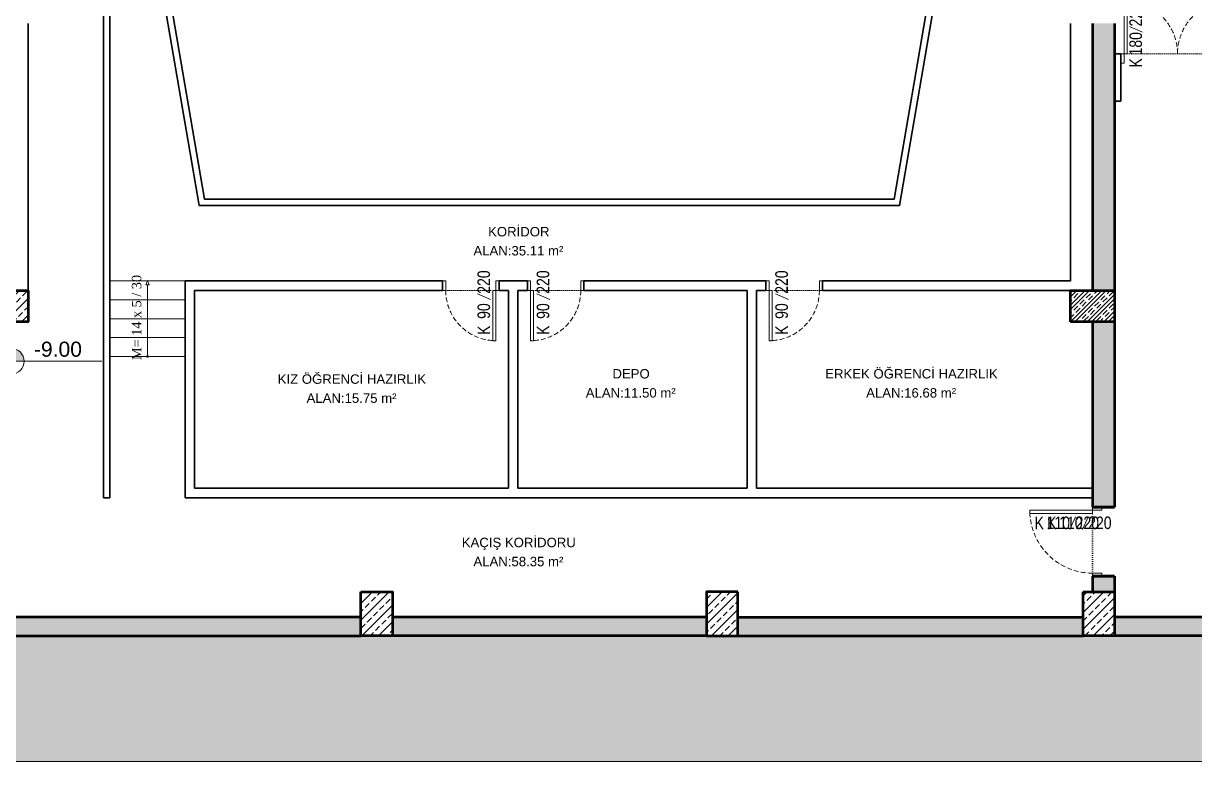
# Model space of a CAD drawing. Header units: millimetres. Extents: x -7453 to 3447, y 1740 to 11040.
# Drawn here: x -3976 to -2111, y 4179 to 5354 of the extents above; entities that cross this region are included whole.
import ezdxf
from ezdxf.enums import TextEntityAlignment as Align

# ---------------------------------------------------------------- set-up
doc = ezdxf.new("R2010")
doc.units = ezdxf.units.MM
doc.linetypes.add('ACAD_ISO07W100', pattern=[3, 0, -3])
doc.linetypes.add('DASHED', pattern=[0.75, 0.5, -0.25])
for name, color, linetype, lineweight in [('betonarme-İM', 1, 'Continuous', 50), ('duvar-İM', 71, 'Continuous', 35), ('kapı-açılış-İM', 253, 'Continuous', 5), ('kapı-kesit-İM', 252, 'Continuous', 9), ('kapı-poz-İM', 115, 'Continuous', 0), ('kot-İM', 43, 'Continuous', 20), ('merdiven-İM', 251, 'Continuous', 20), ('tarama-b.a-İM', 8, 'Continuous', 9), ('tarama-toprak-İM', 245, 'Continuous', 0), ('yazı-mekan-İM', 43, 'Continuous', 30)]:
    doc.layers.add(name, color=color, linetype=linetype, lineweight=lineweight)
doc.styles.add('ARIAL', font='arial.ttf')
doc.styles.get("Standard").update_dxf_attribs({"font": 'arial.ttf'})
doc.styles.add('YAZ-50', font='times.ttf', dxfattribs={"width": 0.9})
pattern_1 = [(45, (-6191.761, 28281.088), (-13.258252, 13.258252), []), (45, (-6178.503, 28281.088), (-13.258252, 13.258252), [9.375, -4.6875])]
pattern_2 = [(45, (5, -2865), (-13.258252, 13.258252), []), (45, (18.258, -2865), (-13.258252, 13.258252), [9.375, -4.6875])]

# ---------------------------------------------------------------- blocks, each defined once
blk = doc.blocks.new('okul 15-90')
at = {"layer": 'duvar-İM'}
for points in [[(0, 15), (0, 0)], [(90, 15), (90, 0)]]:
    blk.add_lwpolyline(points, dxfattribs=at)
at = {"layer": 'kapı-açılış-İM', "linetype": 'ACAD_ISO07W100'}
blk.add_line((85, 15), (10, 15), dxfattribs=at)
at = {"layer": 'kapı-açılış-İM', "color": 30, "linetype": 'DASHED', "ltscale": 15}
blk.add_arc((5, 15), 80, 0, 90, dxfattribs=at)
at = {"layer": 'kapı-kesit-İM', "color": 30}
blk.add_lwpolyline([(5, 15), (10, 15), (10, 95), (5, 95)], close=True, dxfattribs=at)
at = {"layer": 'kapı-kesit-İM', "color": 84}
for points in [[(5, 0), (0, 0), (0, 15), (5, 15)], [(90, 0), (85, 0), (85, 15), (90, 15)]]:
    blk.add_lwpolyline(points, close=True, dxfattribs=at)
blk = doc.blocks.new('KOLON KONFERANS')
at = {"layer": 'tarama-b.a-İM'}
h = blk.add_hatch(dxfattribs=at)
h.set_pattern_fill('ANSI33', color=256, scale=75, style=0)
h.set_pattern_definition([(45, (-6191.761, 28331.088), (-13.258252, 13.258252), []), (45, (-6178.503, 28331.088), (-13.258252, 13.258252), [9.375, -4.6875])])
h.paths.add_polyline_path([(34811, -70608.1), (34781, -70608.1), (34781, -70178.1), (34811, -70178.1)])
h.paths.add_polyline_path([(34811, -71083.1), (34781, -71083.1), (34781, -70658.1), (34811, -70658.1)])
h.paths.add_polyline_path([(34811, -71550.6), (34781, -71550.6), (34781, -71133.1), (34811, -71133.1)])
h.paths.add_polyline_path([(34811, -72018.1), (34781, -72018.1), (34781, -71600.6), (34811, -71600.6)])
h.paths.add_polyline_path([(34781, -72493.1), (34811, -72493.1), (34811, -72068.1), (34781, -72068.1)])
h.paths.add_polyline_path([(34811, -72973.1), (34781, -72973.1), (34781, -72543.1), (34811, -72543.1)])
h.paths.add_polyline_path([(34231, -73043.1), (34761, -73043.1), (34761, -73013.1), (34231, -73013.1)])
h.paths.add_polyline_path([(33681, -73043.1), (34181, -73043.1), (34181, -73013.1), (33681, -73013.1)])
h.paths.add_polyline_path([(33081, -73043.1), (33631, -73043.1), (33631, -73013.1), (33081, -73013.1)])
h.paths.add_polyline_path([(32481, -73043.1), (33031, -73043.1), (33031, -73013.1), (32481, -73013.1)])
h.paths.add_polyline_path([(31931, -73043.1), (32431, -73043.1), (32431, -73013.1), (31931, -73013.1)])
h.paths.add_polyline_path([(31331, -73013.1), (31331, -73043.1), (31881, -73043.1), (31881, -73013.1)])
h = blk.add_hatch(dxfattribs=at)
h.set_pattern_fill('ANSI33', color=256, scale=75, style=0)
h.set_pattern_definition(pattern_1)
h.paths.add_polyline_path([(31281, -72543.1), (31281, -72493.1), (31351, -72493.1), (31351, -72543.1)])
h = blk.add_hatch(dxfattribs=at)
h.set_pattern_fill('ANSI33', color=256, scale=75, style=0)
h.set_pattern_definition(pattern_1)
h.paths.add_polyline_path([(33011, -72543.1), (33011, -72493.1), (33081, -72493.1), (33081, -72543.1)])
h = blk.add_hatch(dxfattribs=at)
h.set_pattern_fill('ANSI33', color=256, scale=75, style=0)
h.set_pattern_definition(pattern_2)
h.paths.add_polyline_path([(31881, -72973.1), (31931, -72973.1), (31931, -73043.1), (31881, -73043.1)])
h = blk.add_hatch(dxfattribs=at)
h.set_pattern_fill('ANSI33', color=256, scale=75, style=0)
h.set_pattern_definition(pattern_2)
h.paths.add_polyline_path([(32481, -72973.1), (32431, -72973.1), (32431, -73043.1), (32481, -73043.1)])
h = blk.add_hatch(dxfattribs=at)
h.set_pattern_fill('ANSI33', color=256, scale=75, style=0)
h.set_pattern_definition([(45, (-6621.5, 9735), (-13.258252, 13.258252), []), (45, (-6608.242, 9735), (-13.258252, 13.258252), [9.375, -4.6875])])
h.paths.add_polyline_path([(33031, -72973.1), (33081, -72973.1), (33081, -73043.1), (33031, -73043.1)])
at = {"layer": 'betonarme-İM', "elevation": 0}
for points in [[(31281, -72543.1), (31281, -72493.1), (31351, -72493.1), (31351, -72543.1)], [(33011, -72543.1), (33011, -72493.1), (33081, -72493.1), (33081, -72543.1)], [(33031, -72973.1), (33081, -72973.1), (33081, -73043.1), (33031, -73043.1)]]:
    blk.add_lwpolyline(points, close=True, dxfattribs=at)
at = {"layer": 'betonarme-İM'}
for points in [[(31881, -72973.1), (31931, -72973.1), (31931, -73043.1), (31881, -73043.1)], [(32481, -72973.1), (32431, -72973.1), (32431, -73043.1), (32481, -73043.1)]]:
    blk.add_lwpolyline(points, close=True, dxfattribs=at)
for points in [[(31281, -73013.1), (31281, -73043.1), (31881, -73043.1)], [(31881, -73013.1), (31331, -73013.1)], [(32431, -73013.1), (31931, -73013.1)], [(32481, -73013.1), (33031, -73013.1)], [(33631, -73013.1), (33081, -73013.1)], [(32431, -73043.1), (31931, -73043.1)], [(32481, -73043.1), (33031, -73043.1)], [(33631, -73043.1), (33081, -73043.1)]]:
    blk.add_lwpolyline(points, dxfattribs=at)
blk = doc.blocks.new('DAİRE ETİKET İM')
at = {"layer": 'yazı-mekan-İM', "style": 'ARIAL'}
blk.add_attdef('DAİRENO', text='', height=15, dxfattribs=at).set_placement((50, 2.8), align=Align.CENTER)
at = {"layer": 'yazı-mekan-İM'}
blk.add_attdef('ALAN:', text='', height=15, dxfattribs=at).set_placement((49.4, -27.6), align=Align.CENTER)
blk = doc.blocks.new('KAPI ETİKET 100')
blk.add_lwpolyline([(-19.9, 65.2), (0.6, 56.3)])
at = {"width": 0.8}
blk.add_attdef('000', text='', height=20, rotation=90, dxfattribs=at).set_placement((-20.2, 84.1), align=Align.TOP_CENTER)
blk.add_attdef('000', text='', height=20, rotation=90, dxfattribs=at).set_placement((-0.1, 37.9), align=Align.CENTER)
blk.add_attdef('K', text='', height=20, rotation=90, dxfattribs=at).set_placement((-10, 7.5), align=Align.MIDDLE_CENTER)
blk = doc.blocks.new('kot plan 100')
h = blk.add_hatch(color=256)
h.paths.add_polyline_path([(0, 20.4), (0, 0), (20.4, 0, 0.414214)])
h.paths.add_polyline_path([(0, 0), (-20.4, 0, 0.414214), (0, -20.4)])
at = {"ltscale": 500}
for points in [[(0, -36), (0, 36)], [(144, 0), (-36, 0)]]:
    blk.add_lwpolyline(points, dxfattribs=at)
blk.add_circle((0, 0), 20.4)
at = {"style": 'ARIAL'}
blk.add_attdef('INCE_KOT', (36, 7.2), '', height=36, dxfattribs=at)
blk.add_attdef('KALIN_KOT', text='', height=36, dxfattribs=at).set_placement((36, -7.2), align=Align.TOP_LEFT)
blk = doc.blocks.new('okul 15-110')
at = {"layer": 'duvar-İM'}
for points in [[(0, 15), (0, 0)], [(110, 15), (110, 0)]]:
    blk.add_lwpolyline(points, dxfattribs=at)
at = {"layer": 'kapı-açılış-İM', "linetype": 'ACAD_ISO07W100'}
blk.add_line((105, 15), (10, 15), dxfattribs=at)
at = {"layer": 'kapı-açılış-İM', "color": 30, "linetype": 'DASHED', "ltscale": 15}
blk.add_arc((5, 15), 100, 0, 90, dxfattribs=at)
at = {"layer": 'kapı-kesit-İM', "color": 30}
blk.add_lwpolyline([(5, 15), (10, 15), (10, 115), (5, 115)], close=True, dxfattribs=at)
at = {"layer": 'kapı-kesit-İM', "color": 84}
for points in [[(5, 0), (0, 0), (0, 15), (5, 15)], [(110, 0), (105, 0), (105, 15), (110, 15)]]:
    blk.add_lwpolyline(points, close=True, dxfattribs=at)
blk = doc.blocks.new('15-180')
at = {"layer": 'duvar-İM'}
for points in [[(0, 15), (0, 0)], [(180, 15), (180, 0)]]:
    blk.add_lwpolyline(points, dxfattribs=at)
at = {"layer": 'kapı-açılış-İM', "linetype": 'ACAD_ISO07W100'}
blk.add_line((10, 15), (170, 15), dxfattribs=at)
at = {"layer": 'kapı-açılış-İM', "color": 30, "linetype": 'DASHED', "ltscale": 15}
for centre, radius, start, end in [((5.3, 15.1), 84.7, 359.9255, 90.1801), ((175, 15), 85, 90, 180)]:
    blk.add_arc(centre, radius, start, end, dxfattribs=at)
at = {"layer": 'kapı-kesit-İM', "color": 30}
for points in [[(5, 15), (10, 15), (10, 100), (5, 100)], [(175, 15), (170, 15), (170, 100), (175, 100)]]:
    blk.add_lwpolyline(points, close=True, dxfattribs=at)
at = {"layer": 'kapı-kesit-İM', "color": 84}
for points in [[(5, 0), (0, 0), (0, 15), (5, 15)], [(175, 0), (180, 0), (180, 15), (175, 15)]]:
    blk.add_lwpolyline(points, close=True, dxfattribs=at)

msp = doc.modelspace()

# ---------------------------------------------------------------- hatches: boundary and pattern name
at = {"layer": 'tarama-b.a-İM'}
h = msp.add_hatch(dxfattribs=at)
h.set_pattern_fill('ANSI33', color=256, scale=75, style=0)
h.set_pattern_definition([(45, (-12414.44, 142253.633), (-13.2582521, 13.2582521), []), (45, (-12401.181, 142253.633), (-13.2582521, 13.2582521), [9.375, -4.6875])])
h.paths.add_polyline_path([(-2238.78, 6763.56), (-2273.78, 6763.56), (-2273.78, 6648.56), (-2238.78, 6648.56)])
h.paths.add_polyline_path([(-2238.78, 6338.56), (-2273.78, 6338.56), (-2273.78, 6568.56), (-2238.78, 6568.56)])
h.paths.add_polyline_path([(-2238.78, 5871.06), (-2273.78, 5871.06), (-2273.78, 6288.56), (-2238.78, 6288.56)])
h.paths.add_polyline_path([(-2238.78, 5403.56), (-2273.78, 5403.56), (-2273.78, 5821.06), (-2238.78, 5821.06)])
h.paths.add_polyline_path([(-2238.78, 4928.56), (-2273.78, 4928.56), (-2273.78, 5353.56), (-2238.78, 5353.56)])
h.paths.add_polyline_path([(-2238.78, 4583.56), (-2273.78, 4583.56), (-2273.78, 4878.56), (-2238.78, 4878.56)])
h.paths.add_polyline_path([(-2238.78, 4448.56), (-2273.78, 4448.56), (-2273.78, 4473.56), (-2238.78, 4473.56)])
h = msp.add_hatch(dxfattribs=at)
h.set_pattern_fill('ANSI33', color=256, scale=75, style=0)
h.set_pattern_definition([(45, (-12379.44, 129454.781), (-13.2582521, 13.2582521), []), (45, (-12366.181, 129454.781), (-13.2582521, 13.2582521), [9.375, -4.6875])])
h.paths.add_polyline_path([(-2238.78, 6648.56), (-2273.78, 6648.56), (-2273.78, 6763.56), (-2238.78, 6763.56)])
h.paths.add_polyline_path([(-2238.78, 6338.56), (-2273.78, 6338.56), (-2273.78, 6568.56), (-2238.78, 6568.56)])
h.paths.add_polyline_path([(-2238.78, 5871.06), (-2273.78, 5871.06), (-2273.78, 6288.56), (-2238.78, 6288.56)])
h.paths.add_polyline_path([(-2238.78, 5403.56), (-2273.78, 5403.56), (-2273.78, 5821.06), (-2238.78, 5821.06)])
h.paths.add_polyline_path([(-2238.78, 4928.56), (-2273.78, 4928.56), (-2273.78, 5353.56), (-2238.78, 5353.56)])
h.paths.add_polyline_path([(-2238.78, 4583.56), (-2273.78, 4583.56), (-2273.78, 4878.56), (-2238.78, 4878.56)])
h.paths.add_polyline_path([(-2273.78, 4448.56), (-2253.78, 4448.56), (-2253.78, 4448.56), (-2238.78, 4448.56), (-2238.78, 4473.56), (-2273.78, 4473.56)])
h = msp.add_hatch(dxfattribs=at)
h.set_pattern_fill('ANSI33', color=256, scale=75, style=0)
h.set_pattern_definition([(45, (-41511.535, 105702.777), (-13.258252, 13.258252), []), (45, (-41498.276, 105702.777), (-13.258252, 13.258252), [9.375, -4.6875])])
h.paths.add_polyline_path([(-2308.78, 4878.56), (-2308.78, 4928.56), (-2238.78, 4928.56), (-2238.78, 4878.56)])
at = {"layer": 'tarama-toprak-İM'}
h = msp.add_hatch(dxfattribs=at)
h.set_pattern_fill('ANSI38', color=256, scale=200, style=0)
h.set_pattern_definition([(45, (-29711.535, 118685.288), (-17.6776695, 17.6776695), []), (135, (-29711.535, 118685.288), (-53.0330086, 17.6776695), [62.5, -37.5])])
h.paths.add_polyline_path([(-6038.583, 9083.56), (-5333.78, 9083.56), (-5333.78, 9208.56), (-3948.78, 9208.56), (-3948.78, 9083.56), (-2318.78, 9083.56), (-2318.78, 9208.56), (-293.78, 9208.56), (-293.78, 9083.56), (386.22, 9083.56), (386.22, 7313.56), (-508.78, 7313.56), (-508.78, 4378.56), (-5808.78, 4378.56), (-5808.78, 5358.56), (-5933.78, 5358.56), (-5933.78, 7348.56), (-5808.78, 7348.56), (-5808.78, 9083.56)])
h.paths.add_polyline_path([(-6008.78, 9283.56), (586.22, 9283.56), (586.22, 7113.56), (-308.78, 7113.56), (-308.78, 4178.56), (-6008.78, 4178.56)])

# ---------------------------------------------------------------- linework, layer by layer
at = {"layer": 'betonarme-İM'}
for p, q in [((-2273.78, 4878.56, 0), (-2273.78, 4583.56, 0)), ((-2238.78, 4878.56, 0), (-2238.78, 4583.56, 0)), ((-2273.78, 4473.56, 0), (-2273.78, 4448.56, 0)), ((-2238.78, 4473.56, 0), (-2238.78, 4448.56, 0))]:
    msp.add_line(p, q, dxfattribs=at)
at = {"layer": 'betonarme-İM', "elevation": 0}
for points in [[(-2273.78, 5353.56), (-2273.78, 4928.56)], [(-2273.78, 5353.56), (-2273.78, 4928.56)], [(-2238.78, 5353.56), (-2238.78, 4928.56)], [(-2238.78, 5353.56), (-2238.78, 4928.56)], [(-2273.78, 4878.56), (-2273.78, 4583.56)], [(-2238.78, 4878.56), (-2238.78, 4583.56)], [(-2238.78, 4583.56), (-2273.78, 4583.56)], [(-2273.78, 4583.56), (-2238.78, 4583.56)], [(-2273.78, 4473.56), (-2273.78, 4448.56)], [(-2238.78, 4473.56), (-2273.78, 4473.56)], [(-2273.78, 4473.56), (-2238.78, 4473.56)], [(-2238.78, 4473.56), (-2238.78, 4448.56)], [(-4038.78, 4408.56), (-4038.78, 4378.56), (-3438.78, 4378.56)], [(-3438.78, 4408.56), (-3988.78, 4408.56)], [(-2888.78, 4408.56), (-3388.78, 4408.56)], [(-2838.78, 4408.56), (-2288.78, 4408.56)], [(-1688.78, 4408.56), (-2238.78, 4408.56)], [(-2888.78, 4378.56), (-3388.78, 4378.56)], [(-2838.78, 4378.56), (-2288.78, 4378.56)], [(-1688.78, 4378.56), (-2238.78, 4378.56)]]:
    msp.add_lwpolyline(points, dxfattribs=at)
for points in [[(-4038.78, 4878.56), (-4038.78, 4928.56), (-3968.78, 4928.56), (-3968.78, 4878.56)], [(-2308.78, 4878.56), (-2308.78, 4928.56), (-2238.78, 4928.56), (-2238.78, 4878.56)], [(-3438.78, 4448.56), (-3388.78, 4448.56), (-3388.78, 4378.56), (-3438.78, 4378.56)], [(-2838.78, 4448.56), (-2888.78, 4448.56), (-2888.78, 4378.56), (-2838.78, 4378.56)], [(-2288.78, 4448.56), (-2238.78, 4448.56), (-2238.78, 4378.56), (-2288.78, 4378.56)]]:
    msp.add_lwpolyline(points, close=True, dxfattribs=at)
at = {"layer": 'duvar-İM'}
for p, q in [((-3848.78, 5558.56), (-3848.78, 4598.56)), ((-3838.78, 4598.56, 0), (-3838.78, 5558.56, 0)), ((-2238.78, 5230.08, 0), (-2228.512, 5230.08, 0)), ((-3188.78, 4928.56), (-3173.78, 4928.56)), ((-3188.78, 4928.56, 0), (-3173.78, 4928.56, 0)), ((-3083.78, 4928.56), (-2823.78, 4928.56, 0)), ((-2823.78, 4928.56, 0), (-2823.78, 4613.56, 0)), ((-2808.78, 4928.56, 0), (-2808.78, 4613.56, 0)), ((-3203.78, 4613.56, 0), (-3703.78, 4613.56, 0)), ((-2823.78, 4613.56, 0), (-3188.78, 4613.56, 0)), ((-2273.78, 4613.56, 0), (-2808.78, 4613.56, 0)), ((-3848.78, 4598.56), (-3838.78, 4598.56)), ((-2273.78, 4598.56, 0), (-3718.78, 4598.56, 0))]:
    msp.add_line(p, q, dxfattribs=at)
at = {"layer": 'duvar-İM', "elevation": 0}
for points in [[(-3754.587, 5403.682), (-3696.28, 5063.56), (-2581.28, 5063.56), (-2522.973, 5403.682)], [(-3744.73, 5405.371), (-3687.848, 5073.56), (-2589.712, 5073.56), (-2532.83, 5405.371)], [(-3968.78, 5353.56), (-3968.78, 4928.56)], [(-2308.78, 5353.56), (-2308.78, 4943.56)], [(-2228.512, 5230.08), (-2228.512, 5305.08), (-2238.78, 5305.08)], [(-3718.78, 4598.56), (-3718.78, 4943.56), (-3308.78, 4943.56)], [(-3218.78, 4943.56), (-3173.78, 4943.56)], [(-3218.78, 4943.56), (-3173.78, 4943.56)], [(-3083.78, 4943.56), (-2793.78, 4943.56)], [(-2703.78, 4943.56), (-2308.78, 4943.56)], [(-3203.78, 4928.56), (-3218.78, 4928.56)], [(-2793.78, 4928.56), (-2808.78, 4928.56)], [(-2793.78, 4928.56), (-2808.78, 4928.56)]]:
    msp.add_lwpolyline(points, dxfattribs=at)
at = {"layer": 'duvar-İM'}
for points in [[(-3308.78, 4928.56), (-3703.78, 4928.56), (-3703.78, 4613.56)], [(-3203.78, 4928.56), (-3218.78, 4928.56)], [(-3203.78, 4928.56), (-3203.78, 4613.56)], [(-3188.78, 4928.56), (-3188.78, 4613.56)], [(-2308.78, 4928.56), (-2703.78, 4928.56)]]:
    msp.add_lwpolyline(points, dxfattribs=at)
at = {"layer": 'merdiven-İM'}
for p, q in [((-3778.78, 4943.56, 0), (-3781.527, 4937.669, 0)), ((-3778.78, 4943.56, 0), (-3776.033, 4937.669, 0)), ((-3781.527, 4937.669, 0), (-3776.033, 4937.669, 0)), ((-3778.78, 4937.56, 0), (-3778.78, 4823.56, 0))]:
    msp.add_line(p, q, dxfattribs=at)
at = {"layer": 'merdiven-İM', "elevation": 0}
for points in [[(-3718.78, 4943.56), (-3838.78, 4943.56)], [(-3718.78, 4943.56), (-3838.78, 4943.56)], [(-3718.78, 4913.56), (-3838.78, 4913.56)], [(-3718.78, 4913.56), (-3838.78, 4913.56)], [(-3718.78, 4883.56), (-3838.78, 4883.56)], [(-3718.78, 4883.56), (-3838.78, 4883.56)], [(-3718.78, 4853.56), (-3838.78, 4853.56)], [(-3718.78, 4853.56), (-3838.78, 4853.56)], [(-3718.78, 4823.56), (-3838.78, 4823.56)], [(-3718.78, 4823.56), (-3838.78, 4823.56)]]:
    msp.add_lwpolyline(points, dxfattribs=at)
at = {"layer": 'merdiven-İM'}
msp.add_circle((-3778.78, 4823.56, 0), 1.5, dxfattribs=at)
at = {"layer": 'tarama-toprak-İM', "elevation": 0}
msp.add_lwpolyline([(-6008.78, 9283.56), (586.22, 9283.56), (586.22, 7113.56), (-308.78, 7113.56), (-308.78, 4178.56), (-6008.78, 4178.56)], close=True, dxfattribs=at)

# ---------------------------------------------------------------- block references
msp.add_blockref('KOLON KONFERANS', (-35319.773, 77421.689))
at = {"layer": 'kapı-kesit-İM'}
msp.add_blockref('15-180', (-2228.512, 5290.08, 0), dxfattribs=at)
at = {"layer": 'kapı-kesit-İM', "rotation": 180}
for p in [(-3218.78, 4943.56), (-3218.78, 4943.56, 0)]:
    msp.add_blockref('okul 15-90', p, dxfattribs=at)
at = {"layer": 'kapı-kesit-İM', "xscale": -1}
for name, p, rotation in [('okul 15-90', (-3173.78, 4943.56), 180), ('okul 15-90', (-3173.78, 4943.56, 0), 180), ('okul 15-90', (-2793.78, 4943.56, 0), 180), ('okul 15-90', (-2793.78, 4943.56, 0), 180), ('okul 15-110', (-2258.78, 4583.56, 0), 90)]:
    msp.add_blockref(name, p, dxfattribs=dict(at, rotation=rotation))
at = {"layer": 'kapı-poz-İM'}
ref = msp.add_blockref('KAPI ETİKET 100', (-2195.007, 5283.246, 0), dxfattribs=at)
ref.add_attrib('K', 'K', dxfattribs={"layer": '0', "height": 20, "rotation": 90, "width": 0.8}).set_placement((-2205.007, 5290.701, 0), align=Align.MIDDLE_CENTER)
ref.add_attrib('000', '180', dxfattribs={"layer": '0', "height": 20, "rotation": 90, "width": 0.8}).set_placement((-2195.105, 5321.159, 0), align=Align.CENTER)
ref.add_attrib('000', '220', dxfattribs={"layer": '0', "height": 20, "rotation": 90, "width": 0.8}).set_placement((-2215.21, 5367.333, 0), align=Align.TOP_CENTER)
ref = msp.add_blockref('KAPI ETİKET 100', (-3233.076, 4857.75), dxfattribs=at)
ref.add_attrib('K', 'K', dxfattribs={"layer": '0', "height": 20, "rotation": 90, "width": 0.8}).set_placement((-3243.076, 4865.204), align=Align.MIDDLE_CENTER)
ref.add_attrib('000', '90', dxfattribs={"layer": '0', "height": 20, "rotation": 90, "width": 0.8}).set_placement((-3233.174, 4895.662), align=Align.CENTER)
ref.add_attrib('000', '220', dxfattribs={"layer": '0', "height": 20, "rotation": 90, "width": 0.8}).set_placement((-3253.279, 4941.836), align=Align.TOP_CENTER)
ref = msp.add_blockref('KAPI ETİKET 100', (-3233.076, 4857.75, 0), dxfattribs=at)
ref.add_attrib('K', 'K', dxfattribs={"layer": '0', "height": 20, "rotation": 90, "width": 0.8}).set_placement((-3243.076, 4865.204, 0), align=Align.MIDDLE_CENTER)
ref.add_attrib('000', '90', dxfattribs={"layer": '0', "height": 20, "rotation": 90, "width": 0.8}).set_placement((-3233.174, 4895.662, 0), align=Align.CENTER)
ref.add_attrib('000', '220', dxfattribs={"layer": '0', "height": 20, "rotation": 90, "width": 0.8}).set_placement((-3253.279, 4941.836, 0), align=Align.TOP_CENTER)
ref = msp.add_blockref('KAPI ETİKET 100', (-3138.777, 4857.75), dxfattribs=at)
ref.add_attrib('K', 'K', dxfattribs={"layer": '0', "height": 20, "rotation": 90, "width": 0.8}).set_placement((-3148.777, 4865.204), align=Align.MIDDLE_CENTER)
ref.add_attrib('000', '90', dxfattribs={"layer": '0', "height": 20, "rotation": 90, "width": 0.8}).set_placement((-3138.875, 4895.662), align=Align.CENTER)
ref.add_attrib('000', '220', dxfattribs={"layer": '0', "height": 20, "rotation": 90, "width": 0.8}).set_placement((-3158.981, 4941.836), align=Align.TOP_CENTER)
ref = msp.add_blockref('KAPI ETİKET 100', (-3138.777, 4857.75, 0), dxfattribs=at)
ref.add_attrib('K', 'K', dxfattribs={"layer": '0', "height": 20, "rotation": 90, "width": 0.8}).set_placement((-3148.777, 4865.204, 0), align=Align.MIDDLE_CENTER)
ref.add_attrib('000', '90', dxfattribs={"layer": '0', "height": 20, "rotation": 90, "width": 0.8}).set_placement((-3138.875, 4895.662, 0), align=Align.CENTER)
ref.add_attrib('000', '220', dxfattribs={"layer": '0', "height": 20, "rotation": 90, "width": 0.8}).set_placement((-3158.981, 4941.836, 0), align=Align.TOP_CENTER)
ref = msp.add_blockref('KAPI ETİKET 100', (-2758.777, 4857.75, 0), dxfattribs=at)
ref.add_attrib('K', 'K', dxfattribs={"layer": '0', "height": 20, "rotation": 90, "width": 0.8}).set_placement((-2768.777, 4865.204, 0), align=Align.MIDDLE_CENTER)
ref.add_attrib('000', '90', dxfattribs={"layer": '0', "height": 20, "rotation": 90, "width": 0.8}).set_placement((-2758.875, 4895.662, 0), align=Align.CENTER)
ref.add_attrib('000', '220', dxfattribs={"layer": '0', "height": 20, "rotation": 90, "width": 0.8}).set_placement((-2778.981, 4941.836, 0), align=Align.TOP_CENTER)
ref = msp.add_blockref('KAPI ETİKET 100', (-2758.777, 4857.75, 0), dxfattribs=at)
ref.add_attrib('K', 'K', dxfattribs={"layer": '0', "height": 20, "rotation": 90, "width": 0.8}).set_placement((-2768.777, 4865.204, 0), align=Align.MIDDLE_CENTER)
ref.add_attrib('000', '90', dxfattribs={"layer": '0', "height": 20, "rotation": 90, "width": 0.8}).set_placement((-2758.875, 4895.662, 0), align=Align.CENTER)
ref.add_attrib('000', '220', dxfattribs={"layer": '0', "height": 20, "rotation": 90, "width": 0.8}).set_placement((-2778.981, 4941.836, 0), align=Align.TOP_CENTER)
ref = msp.add_blockref('KAPI ETİKET 100', (-2366.184, 4548.428, 0), dxfattribs=dict(at, rotation=270))
ref.add_attrib('K', 'K', dxfattribs={"layer": '0', "height": 20, "width": 0.8}).set_placement((-2358.73, 4558.428, 0), align=Align.MIDDLE_CENTER)
ref.add_attrib('000', '110', dxfattribs={"layer": '0', "height": 20, "width": 0.8}).set_placement((-2328.272, 4548.526, 0), align=Align.CENTER)
ref.add_attrib('000', '220', dxfattribs={"layer": '0', "height": 20, "width": 0.8}).set_placement((-2282.098, 4568.631, 0), align=Align.TOP_CENTER)
ref = msp.add_blockref('KAPI ETİKET 100', (-2346.184, 4548.428), dxfattribs=dict(at, rotation=270))
ref.add_attrib('K', 'K', dxfattribs={"layer": '0', "height": 20, "width": 0.8}).set_placement((-2338.73, 4558.428), align=Align.MIDDLE_CENTER)
ref.add_attrib('000', '110', dxfattribs={"layer": '0', "height": 20, "width": 0.8}).set_placement((-2308.272, 4548.526), align=Align.CENTER)
ref.add_attrib('000', '220', dxfattribs={"layer": '0', "height": 20, "width": 0.8}).set_placement((-2262.098, 4568.631), align=Align.TOP_CENTER)
at = {"layer": 'kot-İM'}
ref = msp.add_blockref('kot plan 100', (-3995.535, 4815.788), dxfattribs=at)
ref.add_attrib('INCE_KOT', '-9.00 ', (-3959.535, 4822.988), dxfattribs={"layer": '0', "height": 24, "style": 'ARIAL'})
at = {"layer": 'yazı-mekan-İM'}
ref = msp.add_blockref('DAİRE ETİKET İM', (-3237.427, 5007.264), dxfattribs=at)
ref.add_attrib('DAİRENO', 'KORİDOR', dxfattribs={"height": 15, "style": 'ARIAL'}).set_placement((-3187.431, 5010.049), align=Align.BOTTOM_CENTER)
ref.add_attrib('ALAN:', 'ALAN:35.11 m²', dxfattribs={"height": 15, "style": 'ARIAL'}).set_placement((-3188.018, 4979.71), align=Align.BOTTOM_CENTER)
ref = msp.add_blockref('DAİRE ETİKET İM', (-3503.183, 4772.62, 0), dxfattribs=at)
ref.add_attrib('DAİRENO', 'KIZ ÖĞRENCİ HAZIRLIK', dxfattribs={"height": 15, "style": 'ARIAL'}).set_placement((-3453.186, 4775.406, 0), align=Align.BOTTOM_CENTER)
ref.add_attrib('ALAN:', 'ALAN:15.75 m²', dxfattribs={"height": 15, "style": 'ARIAL'}).set_placement((-3453.773, 4745.067, 0), align=Align.BOTTOM_CENTER)
ref = msp.add_blockref('DAİRE ETİKET İM', (-3503.183, 4772.62, 0), dxfattribs=at)
ref.add_attrib('DAİRENO', 'KIZ ÖĞRENCİ HAZIRLIK', dxfattribs={"height": 15, "style": 'ARIAL'}).set_placement((-3453.186, 4775.406, 0), align=Align.BOTTOM_CENTER)
ref.add_attrib('ALAN:', 'ALAN:15.75 m²', dxfattribs={"height": 15, "style": 'ARIAL'}).set_placement((-3453.773, 4745.067, 0), align=Align.BOTTOM_CENTER)
ref = msp.add_blockref('DAİRE ETİKET İM', (-3058.584, 4781.078, 0), dxfattribs=at)
ref.add_attrib('DAİRENO', 'DEPO', dxfattribs={"height": 15, "style": 'ARIAL'}).set_placement((-3008.588, 4783.863, 0), align=Align.BOTTOM_CENTER)
ref.add_attrib('ALAN:', 'ALAN:11.50 m²', dxfattribs={"height": 15, "style": 'ARIAL'}).set_placement((-3009.175, 4753.525, 0), align=Align.BOTTOM_CENTER)
ref = msp.add_blockref('DAİRE ETİKET İM', (-2612.084, 4781.078, 0), dxfattribs=at)
ref.add_attrib('DAİRENO', 'ERKEK ÖĞRENCİ HAZIRLIK', dxfattribs={"height": 15, "style": 'ARIAL'}).set_placement((-2562.088, 4783.863, 0), align=Align.BOTTOM_CENTER)
ref.add_attrib('ALAN:', 'ALAN:16.68 m²', dxfattribs={"height": 15, "style": 'ARIAL'}).set_placement((-2562.675, 4753.525, 0), align=Align.BOTTOM_CENTER)
ref = msp.add_blockref('DAİRE ETİKET İM', (-3237.427, 4512.529), dxfattribs=at)
ref.add_attrib('DAİRENO', 'KAÇIŞ KORİDORU', dxfattribs={"height": 15, "style": 'ARIAL'}).set_placement((-3187.431, 4515.314), align=Align.BOTTOM_CENTER)
ref.add_attrib('ALAN:', 'ALAN:58.35 m²', dxfattribs={"height": 15, "style": 'ARIAL'}).set_placement((-3188.018, 4484.976), align=Align.BOTTOM_CENTER)

# ---------------------------------------------------------------- texts
at = {"layer": 'merdiven-İM', "style": 'YAZ-50'}
msp.add_text('M= 14 x 5 / 30', height=15, rotation=90, dxfattribs=at).set_placement((-3788.597, 4817.689, 0))

doc.saveas('drawing.dxf')
